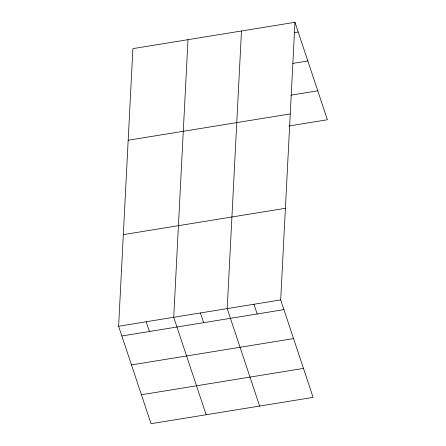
<?xml version="1.0" encoding="UTF-8"?>
<svg xmlns="http://www.w3.org/2000/svg" width="446" height="446" viewBox="0 0 446 446"><rect width="100%" height="100%" fill="white"/><g stroke="black" fill="none" stroke-linecap="round" stroke-linejoin="round"><path stroke-width="0.67" d="M294.968 22.3L280.69 299.913L313.109 397.369L151.032 423.7L118.614 326.243L132.891 48.631L294.968 22.3L327.386 119.757L288.986 125.995M187.995 39.677L173.717 317.29L206.141 414.747M241.481 30.991L227.204 308.599L259.622 406.055M294.087 32.692L298.201 32.023M292.749 63.427L307.829 60.974M291.015 95.149L317.753 90.806M128.18 140.245L290.257 113.914M123.325 234.629L285.401 208.299M118.614 326.243L280.69 299.913M121.847 335.966L283.924 309.635M131.481 364.917L293.552 338.586M141.404 394.749L303.475 368.413M253.947 304.256L257.18 313.978M200.46 312.947L203.694 322.67M146.165 321.767L149.399 331.49"/></g></svg>
